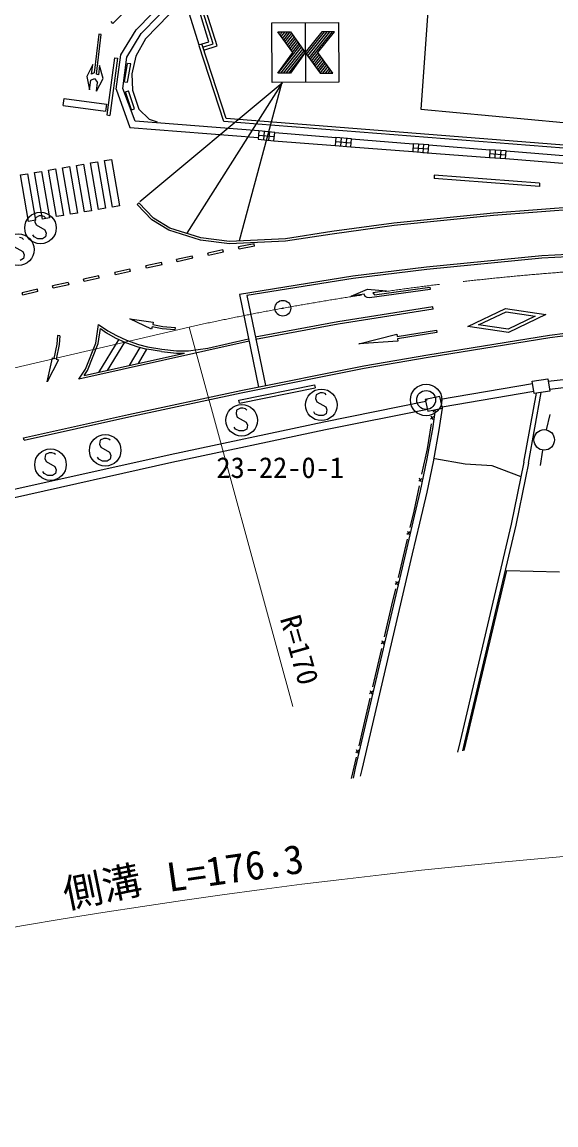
# Model space of a CAD drawing. Units: millimetres, scale not verified. Extents: x 40000 to 680000, y 20000 to 380000.
# Drawn here: x 154381 to 188219, y 243803 to 313654 of the extents above; entities that cross this region are included whole.
import ezdxf
from ezdxf.enums import TextEntityAlignment as Align

# ---------------------------------------------------------------- set-up
doc = ezdxf.new("R2010")
doc.units = ezdxf.units.MM
doc.header["$LTSCALE"] = 1000
doc.linetypes.add('CHAIN', pattern=[18.5, 12, -1.5, 3.5, -1.5])
for name, color, linetype, lineweight in [('M-BGD', 7, 'Continuous', 25), ('M-BGD-EXST', 7, 'Continuous', 25), ('M-BMK', 2, 'CHAIN', 13), ('M-BMK-SRVR', 3, 'Continuous', 25), ('M-STR-HTXT', 7, 'Continuous', 13), ('M-STR-STRC', 7, 'Continuous', 25)]:
    doc.layers.add(name, color=color, linetype=linetype, lineweight=lineweight)
doc.styles.add('ＭＳ ゴシック', font='')
doc.styles.get('ＭＳ ゴシック').set_extended_font_data('MS Gothic')

msp = doc.modelspace()

# ---------------------------------------------------------------- linework, layer by layer
at = {"layer": 'M-BGD'}
for p, q in [((181064, 327718), (179654, 308133)), ((161611, 313170), (166512, 318174)), ((161929, 312923), (166796, 317892)), ((166493, 312277), (165376, 315841)), ((166743, 312148), (165603, 315786)), ((160143, 313571), (161618, 315072)), ((166224, 312411), (165406, 315050)), ((164439, 314882), (162205, 312601)), ((164759, 314853), (165596, 312201)), ((160143, 313571), (160033, 313679)), ((160644, 311571), (161611, 313170)), ((159257, 312892), (158948, 310435)), ((159100, 310358), (159403, 312873)), ((159403, 312873), (159257, 312892)), ((161029, 311435), (161929, 312923)), ((162205, 312601), (161591, 311490)), ((165596, 312201), (166224, 312411)), ((165832, 312060), (166493, 312277)), ((160350, 309402), (160644, 311571)), ((167167, 307356), (165601, 312157)), ((167316, 307545), (165791, 312219)), ((165894, 311870), (166743, 312148)), ((158857, 310960), (158483, 310211)), ((158778, 310343), (158857, 310960)), ((159293, 310895), (159221, 310306)), ((159515, 310082), (159293, 310895)), ((160233, 311394), (159745, 307771)), ((160431, 311368), (159943, 307744)), ((160233, 311394), (160431, 311368)), ((160760, 309449), (161029, 311435)), ((160872, 309874), (161073, 311038)), ((161069, 309840), (161270, 311004)), ((161270, 311004), (161073, 311038)), ((161591, 311490), (161340, 310379)), ((158483, 310211), (158658, 309365)), ((158948, 310435), (158778, 310343)), ((159221, 310306), (159100, 310358)), ((161340, 310379), (161371, 309349)), ((158658, 309365), (158746, 309964)), ((158746, 309964), (158979, 310082)), ((158979, 310082), (159167, 309822)), ((159094, 309284), (159515, 310082)), ((159094, 309284), (159167, 309822)), ((161550, 307370), (160760, 309449)), ((160872, 309874), (161069, 309840)), ((156984, 308362), (157044, 308808)), ((157044, 308808), (159728, 308451)), ((160350, 309402), (161209, 306965)), ((160940, 309242), (161130, 309304)), ((161315, 308097), (160940, 309242)), ((161505, 308159), (161130, 309304)), ((161371, 309349), (161781, 308126)), ((156984, 308362), (159677, 308004)), ((159728, 308451), (159677, 308004)), ((161315, 308097), (161505, 308159)), ((161781, 308126), (162437, 307496)), ((179654, 308133), (188694, 307294)), ((159745, 307771), (159943, 307744)), ((169389, 306764), (161550, 307370)), ((162437, 307496), (162942, 307325)), ((218045, 303357), (167167, 307356)), ((218061, 303556), (167316, 307545)), ((161209, 306965), (169356, 306335)), ((169398, 306763), (169348, 306234)), ((170393, 306669), (169398, 306763)), ((169730, 306732), (169680, 306202)), ((170061, 306701), (170011, 306171)), ((170343, 306140), (170393, 306669)), ((170393, 306669), (174264, 306335)), ((169348, 306234), (170343, 306140)), ((169373, 306499), (170368, 306404)), ((170343, 306140), (174222, 305836)), ((174264, 306335), (174222, 305836)), ((174243, 306085), (175250, 306002)), ((175270, 306251), (174264, 306335)), ((174599, 306307), (174558, 305809)), ((174935, 306279), (174893, 305781)), ((175229, 305753), (175270, 306251)), ((175270, 306251), (179174, 305945)), ((179174, 305945), (179139, 305446)), ((180153, 305877), (179174, 305945)), ((174222, 305836), (175229, 305753)), ((175229, 305753), (179139, 305446)), ((179139, 305446), (180118, 305378)), ((179156, 305696), (180135, 305627)), ((179500, 305922), (179465, 305423)), ((179826, 305899), (179792, 305401)), ((179792, 305401), (184000, 305069)), ((180118, 305378), (180153, 305877)), ((180153, 305877), (184033, 305568)), ((184033, 305568), (184000, 305069)), ((184016, 305319), (185042, 305252)), ((185058, 305502), (184033, 305568)), ((184374, 305546), (184342, 305047)), ((184716, 305524), (184684, 305025)), ((185026, 305003), (185058, 305502)), ((185058, 305502), (188948, 305186)), ((157830, 304577), (158274, 304652)), ((158330, 301632), (157830, 304577)), ((158274, 304652), (158773, 301708)), ((158717, 304728), (159161, 304804)), ((159217, 301784), (158717, 304728)), ((159161, 304804), (159660, 301860)), ((159605, 304879), (160048, 304955)), ((160104, 301936), (159605, 304879)), ((160048, 304955), (160547, 302012)), ((184000, 305069), (185026, 305003)), ((185026, 305003), (188907, 304688)), ((154282, 303971), (154725, 304047)), ((154781, 301025), (154282, 303971)), ((154725, 304047), (155225, 301101)), ((155169, 304123), (155612, 304198)), ((155668, 301177), (155169, 304123)), ((155612, 304198), (156112, 301253)), ((156056, 304274), (156499, 304350)), ((156555, 301329), (156056, 304274)), ((156499, 304350), (156999, 301405)), ((156943, 304425), (157387, 304501)), ((157442, 301480), (156943, 304425)), ((157387, 304501), (157886, 301556)), ((180506, 303952), (180491, 303752)), ((187183, 303448), (180506, 303952)), ((187168, 303248), (180491, 303752)), ((187183, 303448), (187168, 303248)), ((159660, 301860), (159217, 301784)), ((160547, 302012), (160104, 301936)), ((161678, 302103), (161786, 302207)), ((162616, 301124), (161678, 302103)), ((162712, 301241), (161786, 302207)), ((190208, 302009), (184253, 301542)), ((190215, 301860), (184267, 301393)), ((155225, 301101), (154781, 301025)), ((156112, 301253), (155668, 301177)), ((156999, 301405), (156555, 301329)), ((157886, 301556), (157442, 301480)), ((158773, 301708), (158330, 301632)), ((163675, 300465), (162616, 301124)), ((163738, 300602), (162712, 301241)), ((184253, 301542), (177954, 300911)), ((184267, 301393), (177971, 300762)), ((165682, 299841), (163675, 300465)), ((165714, 299988), (163738, 300602)), ((174005, 300379), (171071, 299926)), ((177954, 300911), (174005, 300379)), ((177971, 300762), (174027, 300230)), ((167523, 299612), (165682, 299841)), ((167529, 299763), (165714, 299988)), ((171086, 299776), (167523, 299612)), ((171071, 299926), (167529, 299763)), ((174027, 300230), (171086, 299776)), ((167113, 299226), (166159, 299024)), ((166190, 298877), (166159, 299024)), ((167144, 299079), (166190, 298877)), ((167144, 299079), (167113, 299226)), ((169090, 299605), (168105, 299409)), ((168134, 299262), (168105, 299409)), ((169119, 299458), (168134, 299262)), ((169119, 299458), (169090, 299605)), ((192362, 299112), (187321, 298849)), ((192367, 298962), (187332, 298700)), ((163222, 298421), (162235, 298211)), ((163253, 298274), (162266, 298065)), ((163253, 298274), (163222, 298421)), ((165171, 298837), (164178, 298620)), ((164210, 298474), (164178, 298620)), ((165203, 298691), (164210, 298474)), ((165203, 298691), (165171, 298837)), ((187321, 298849), (180019, 298140)), ((187332, 298700), (180036, 297991)), ((159246, 297573), (158282, 297372)), ((159277, 297426), (159246, 297573)), ((161219, 298000), (160261, 297784)), ((160294, 297638), (160261, 297784)), ((161252, 297853), (160294, 297638)), ((161252, 297853), (161219, 298000)), ((162266, 298065), (162235, 298211)), ((180019, 298140), (175340, 297553)), ((180036, 297991), (175362, 297404)), ((157308, 297152), (156317, 296943)), ((156348, 296796), (156317, 296943)), ((157339, 297005), (156348, 296796)), ((157308, 297152), (157339, 297005)), ((158312, 297225), (158282, 297372)), ((159277, 297426), (158312, 297225)), ((175340, 297553), (168153, 296407)), ((175362, 297404), (168628, 296331)), ((155351, 296729), (154392, 296499)), ((154427, 296353), (154392, 296499)), ((155386, 296583), (154427, 296353)), ((155386, 296583), (155351, 296729)), ((168153, 296407), (169361, 290536)), ((168628, 296331), (169802, 290625)), ((175244, 296296), (176284, 296738)), ((176059, 296410), (175244, 296296)), ((176136, 296280), (176059, 296410)), ((176259, 296200), (176136, 296280)), ((176402, 296177), (176259, 296200)), ((176284, 296738), (177485, 296632)), ((180245, 296718), (176402, 296177)), ((177485, 296632), (176611, 296494)), ((176611, 296494), (176711, 296367)), ((176711, 296367), (180220, 296855)), ((180220, 296855), (180245, 296718)), ((180220, 296855), (180245, 296718)), ((180410, 295616), (174395, 294660)), ((180433, 295468), (174421, 294512)), ((180433, 295468), (180410, 295616)), ((182634, 294368), (185029, 295519)), ((185029, 295519), (187583, 295122)), ((162580, 294212), (161213, 294848)), ((161213, 294848), (162684, 294648)), ((183315, 294473), (185060, 295311)), ((185060, 295311), (186910, 295024)), ((186910, 295024), (185187, 294206)), ((187583, 295122), (185218, 293999)), ((159067, 293324), (159233, 294496)), ((159213, 293285), (159348, 294235)), ((159233, 294496), (159811, 294100)), ((159348, 294235), (159732, 293972)), ((159811, 294100), (160359, 293792)), ((162621, 294356), (162580, 294212)), ((163257, 294230), (162621, 294356)), ((162684, 294648), (162664, 294508)), ((162664, 294508), (163300, 294380)), ((164058, 294167), (163257, 294230)), ((163300, 294380), (164094, 294319)), ((164094, 294319), (164058, 294167)), ((174395, 294660), (169150, 293693)), ((174421, 294512), (169177, 293546)), ((178162, 293743), (180641, 294136)), ((180641, 294136), (180667, 293991)), ((185218, 293999), (182634, 294368)), ((185187, 294206), (183315, 294473)), ((187817, 293832), (192348, 294397)), ((187838, 293683), (192364, 294248)), ((156635, 293800), (156580, 293244)), ((156784, 293785), (156635, 293800)), ((156784, 293785), (156728, 293223)), ((156784, 293785), (156728, 293223)), ((168771, 293435), (157974, 291034)), ((160505, 293561), (159219, 291465)), ((159732, 293972), (160291, 293658)), ((159804, 291595), (160904, 293377)), ((160291, 293658), (160938, 293362)), ((160359, 293792), (160994, 293501)), ((160994, 293501), (161759, 293234)), ((166146, 293005), (168731, 293597)), ((175725, 293267), (178134, 293883)), ((178206, 293443), (175725, 293267)), ((178134, 293883), (178162, 293743)), ((180667, 293991), (178185, 293592)), ((178185, 293592), (178206, 293443)), ((180103, 292588), (187817, 293832)), ((180128, 292440), (187838, 293683)), ((156580, 293244), (156404, 292335)), ((156728, 293223), (156551, 292306)), ((156728, 293223), (156551, 292306)), ((158313, 291263), (164675, 292678)), ((158405, 291663), (159067, 293324)), ((158539, 291592), (159213, 293285)), ((160938, 293362), (161714, 293090)), ((161195, 291904), (161857, 293052)), ((161714, 293090), (162297, 292935)), ((161759, 293234), (162329, 293081)), ((161765, 292031), (162286, 292938)), ((163219, 292779), (162297, 292935)), ((162329, 293081), (163238, 292928)), ((163219, 292779), (164161, 292687)), ((163238, 292928), (164169, 292837)), ((164161, 292687), (164675, 292678)), ((164169, 292837), (164924, 292823)), ((164924, 292823), (166146, 293005)), ((155966, 290862), (156313, 292380)), ((156685, 292267), (155966, 290862)), ((156313, 292380), (156412, 292352)), ((156551, 292306), (156685, 292267)), ((176039, 291872), (180103, 292588)), ((176066, 291724), (180128, 292440)), ((197248, 291981), (187731, 290884)), ((157974, 291034), (158405, 291663)), ((158313, 291263), (158539, 291592)), ((168245, 290313), (176039, 291872)), ((168276, 290166), (176066, 291724)), ((197300, 291484), (187809, 290389)), ((168125, 289715), (172918, 290676)), ((172918, 290676), (172957, 290480)), ((186740, 290751), (180905, 289759)), ((186717, 290901), (187705, 291055)), ((186838, 290123), (186717, 290901)), ((187705, 291055), (187826, 290278)), ((161127, 288793), (168245, 290313)), ((161159, 288646), (168276, 290166)), ((168165, 289519), (172957, 290480)), ((180863, 289947), (179934, 289744)), ((181025, 289207), (180863, 289947)), ((186817, 290257), (181012, 289270)), ((186190, 285779), (186978, 290145)), ((186484, 285720), (187292, 290194)), ((187826, 290278), (186838, 290123)), ((168165, 289519), (168125, 289715)), ((179972, 289614), (173507, 288307)), ((179934, 289744), (180096, 289004)), ((180096, 289004), (181025, 289207)), ((180823, 287830), (181033, 289209)), ((154480, 287315), (161127, 288793)), ((154513, 287168), (161159, 288646)), ((180071, 289123), (173608, 287818)), ((180462, 288668), (180271, 288497)), ((180429, 288471), (180304, 288694)), ((180409, 287900), (180593, 289113)), ((180448, 289081), (180427, 288953)), ((187621, 287824), (187849, 288797)), ((173507, 288307), (163770, 286240)), ((173608, 287818), (163876, 285751)), ((180035, 285886), (180409, 287900)), ((180306, 288212), (180048, 286633)), ((180448, 285809), (180823, 287830)), ((154513, 287168), (154480, 287315)), ((180048, 286633), (179706, 285021)), ((187374, 286548), (187220, 285560)), ((163770, 286240), (153606, 283976)), ((163876, 285751), (153715, 283489)), ((179640, 283962), (180035, 285886)), ((180050, 283872), (180448, 285809)), ((182463, 285648), (180543, 286000)), ((186190, 285779), (185375, 281857)), ((186484, 285720), (186299, 284796)), ((184167, 285540), (182463, 285648)), ((186006, 284858), (184167, 285540)), ((179727, 284736), (179529, 284573)), ((179686, 284540), (179571, 284769)), ((186299, 284796), (185668, 281792)), ((179178, 282010), (179640, 283962)), ((179550, 284288), (179208, 282677)), ((179587, 281913), (180050, 283872)), ((179208, 282677), (178965, 281643)), ((178721, 280081), (179178, 282010)), ((179130, 279984), (179587, 281913)), ((185375, 281857), (182139, 268116)), ((185668, 281792), (182431, 268049)), ((178793, 280913), (178219, 278479)), ((178979, 281357), (178778, 281199)), ((178934, 281162), (178824, 281393)), ((175522, 266407), (178721, 280081)), ((175931, 266312), (179130, 279984)), ((182403, 267524), (185116, 278914)), ((185116, 278914), (188435, 278843)), ((178234, 278193), (178033, 278035)), ((178188, 277999), (178079, 278230)), ((178047, 277749), (177804, 276715)), ((177804, 276715), (177337, 274718)), ((177166, 273987), (176596, 271553)), ((177352, 274432), (177151, 274273)), ((177306, 274237), (177196, 274468)), ((176612, 271267), (176410, 271109)), ((176566, 271072), (176456, 271303)), ((176426, 270823), (175958, 268825)), ((175958, 268825), (175727, 267818)), ((175743, 267532), (175543, 267373)), ((175699, 267337), (175587, 267568)), ((182139, 268116), (181977, 267417)), ((182431, 268049), (182304, 267499)), ((175559, 267087), (175250, 265741)), ((175378, 265773), (175522, 266407)), ((175835, 265887), (175931, 266312))]:
    msp.add_line(p, q, dxfattribs=at)
msp.add_circle((187474, 287191), 650, dxfattribs=at)
at = {"layer": 'M-BGD-EXST'}
for p, q in [((155230, 301251), (155190, 301011)), ((155470, 301371), (155230, 301251)), ((155630, 301371), (155470, 301371)), ((155790, 301331), (155630, 301371)), ((155870, 301251), (155790, 301331)), ((155190, 301011), (155270, 300811)), ((155270, 300811), (155830, 300491)), ((155830, 300491), (155910, 300291)), ((154387, 299959), (154227, 299999)), ((154467, 299879), (154387, 299959)), ((155150, 300051), (155070, 300171)), ((155390, 299931), (155150, 300051)), ((155670, 299931), (155390, 299931)), ((155870, 300051), (155670, 299931)), ((155910, 300291), (155870, 300051)), ((153867, 299439), (154427, 299119)), ((154427, 299119), (154507, 298919)), ((154467, 298679), (154267, 298559)), ((154507, 298919), (154467, 298679)), ((173025, 290049), (172985, 289809)), ((173265, 290169), (173025, 290049)), ((173425, 290169), (173265, 290169)), ((173585, 290129), (173425, 290169)), ((173665, 290049), (173585, 290129)), ((168223, 289196), (167983, 289076)), ((168383, 289196), (168223, 289196)), ((168543, 289156), (168383, 289196)), ((172985, 289809), (173065, 289609)), ((173065, 289609), (173625, 289289)), ((173625, 289289), (173705, 289089)), ((167983, 289076), (167943, 288836)), ((167943, 288836), (168023, 288636)), ((168023, 288636), (168583, 288316)), ((168623, 289076), (168543, 289156)), ((172945, 288849), (172865, 288969)), ((173185, 288729), (172945, 288849)), ((173465, 288729), (173185, 288729)), ((173665, 288849), (173465, 288729)), ((173705, 289089), (173665, 288849)), ((167903, 287876), (167823, 287996)), ((168143, 287756), (167903, 287876)), ((168623, 287876), (168423, 287756)), ((168583, 288316), (168663, 288116)), ((168663, 288116), (168623, 287876)), ((159330, 287166), (159290, 286926)), ((159570, 287286), (159330, 287166)), ((159730, 287286), (159570, 287286)), ((159890, 287246), (159730, 287286)), ((159970, 287166), (159890, 287246)), ((168423, 287756), (168143, 287756)), ((159290, 286926), (159370, 286726)), ((159370, 286726), (159930, 286406)), ((159930, 286406), (160010, 286206)), ((155864, 286258), (155824, 286018)), ((155824, 286018), (155904, 285818)), ((156104, 286378), (155864, 286258)), ((155904, 285818), (156464, 285498)), ((156264, 286378), (156104, 286378)), ((156424, 286338), (156264, 286378)), ((156504, 286258), (156424, 286338)), ((159250, 285966), (159170, 286086)), ((159490, 285846), (159250, 285966)), ((159770, 285846), (159490, 285846)), ((159970, 285966), (159770, 285846)), ((160010, 286206), (159970, 285966)), ((155784, 285058), (155704, 285178)), ((156024, 284938), (155784, 285058)), ((156504, 285058), (156304, 284938)), ((156464, 285498), (156544, 285298)), ((156544, 285298), (156504, 285058)), ((156304, 284938), (156024, 284938))]:
    msp.add_line(p, q, dxfattribs=at)
for centre in [(155550, 300611), (154147, 299239), (173345, 289409), (168303, 288436), (159650, 286526), (156184, 285618)]:
    msp.add_circle(centre, 1000, dxfattribs=at)
at = {"layer": 'M-BMK'}
msp.add_line((164968, 294337), (73957, 273150), dxfattribs=at)
msp.add_arc((201687, 126789), 171524, 86.29224, 102.36112, dxfattribs=at)
at = {"layer": 'M-BMK-SRVR'}
for centre, radius in [((170912, 295528), 500), ((170912, 295528), 20), ((179992, 289720), 1000), ((179992, 289720), 600), ((179992, 289720), 40)]:
    msp.add_circle(centre, radius, dxfattribs=at)
at = {"layer": 'M-STR-HTXT'}
msp.add_line((171539, 270313), (164968, 294337), dxfattribs=at)
msp.add_arc((224395, -154035), 416375, 87.03114, 109.49881, dxfattribs=at)
at = {"layer": 'M-STR-STRC'}
for p, q in [((170212, 313614), (174442, 313628)), ((174442, 313628), (174455, 309837)), ((170225, 309823), (170212, 313614)), ((170586, 313032), (171386, 313032)), ((171533, 311726), (170586, 313032)), ((170647, 312948), (170715, 313032)), ((170726, 312839), (170882, 313032)), ((170805, 312730), (171049, 313032)), ((170884, 312621), (171216, 313032)), ((170963, 312512), (171383, 313032)), ((171386, 313032), (172333, 311726)), ((172327, 313621), (172340, 309830)), ((173386, 313032), (172333, 311726)), ((172412, 311616), (173553, 313032)), ((172491, 311507), (173720, 313032)), ((172570, 311398), (173887, 313032)), ((172649, 311289), (174054, 313032)), ((173133, 311726), (174186, 313032)), ((174186, 313032), (173386, 313032)), ((171042, 312403), (171464, 312925)), ((171122, 312294), (171543, 312816)), ((171201, 312185), (171622, 312707)), ((171280, 312076), (171701, 312598)), ((171359, 311966), (171780, 312489)), ((171438, 311857), (171859, 312380)), ((171517, 311748), (171938, 312271)), ((170590, 310420), (171533, 311726)), ((170613, 310420), (172017, 312162)), ((170780, 310420), (172096, 312053)), ((170946, 310420), (172175, 311944)), ((171113, 310420), (172254, 311835)), ((171280, 310420), (172333, 311726)), ((172333, 311726), (171390, 310420)), ((172333, 311726), (173276, 310420)), ((172728, 311179), (173150, 311703)), ((172807, 311070), (173229, 311593)), ((174076, 310420), (173133, 311726)), ((172886, 310961), (173308, 311484)), ((172965, 310851), (173387, 311375)), ((173043, 310742), (173466, 311266)), ((173122, 310633), (173544, 311156)), ((173201, 310524), (173623, 311047)), ((173284, 310420), (173702, 310938)), ((171390, 310420), (170590, 310420)), ((173276, 310420), (174076, 310420)), ((173451, 310420), (173781, 310829)), ((173618, 310420), (173860, 310719)), ((173785, 310420), (173939, 310610)), ((173952, 310420), (174018, 310501)), ((161836, 302284), (170871, 309794)), ((170871, 309794), (164828, 300289)), ((168173, 299820), (170871, 309852)), ((174455, 309837), (170225, 309823)), ((180506, 303952), (180491, 303752)), ((187183, 303448), (180506, 303952)), ((187168, 303248), (180491, 303752)), ((187183, 303448), (187168, 303248)), ((168125, 289715), (172918, 290676)), ((172918, 290676), (172957, 290480)), ((168165, 289519), (172957, 290480)), ((168165, 289519), (168125, 289715))]:
    msp.add_line(p, q, dxfattribs=at)

# ---------------------------------------------------------------- texts
at = {"layer": 'M-BMK-SRVR', "style": 'ＭＳ ゴシック'}
msp.add_text('23-22-0-1', height=1320, dxfattribs=at).set_placement((166699, 284381), align=Align.BOTTOM_LEFT)
at = {"layer": 'M-STR-HTXT', "style": 'ＭＳ ゴシック'}
for s, height, rotation, p in [('R=170', 1320, 285.9, (170336, 275767)), ('L=176.3', 1833, 8.1, (163769, 258015)), ('側溝', 1833, 11.6, (157300, 256955))]:
    msp.add_text(s, height=height, rotation=rotation, dxfattribs=at).set_placement(p, align=Align.BOTTOM_LEFT)

doc.saveas('drawing.dxf')
